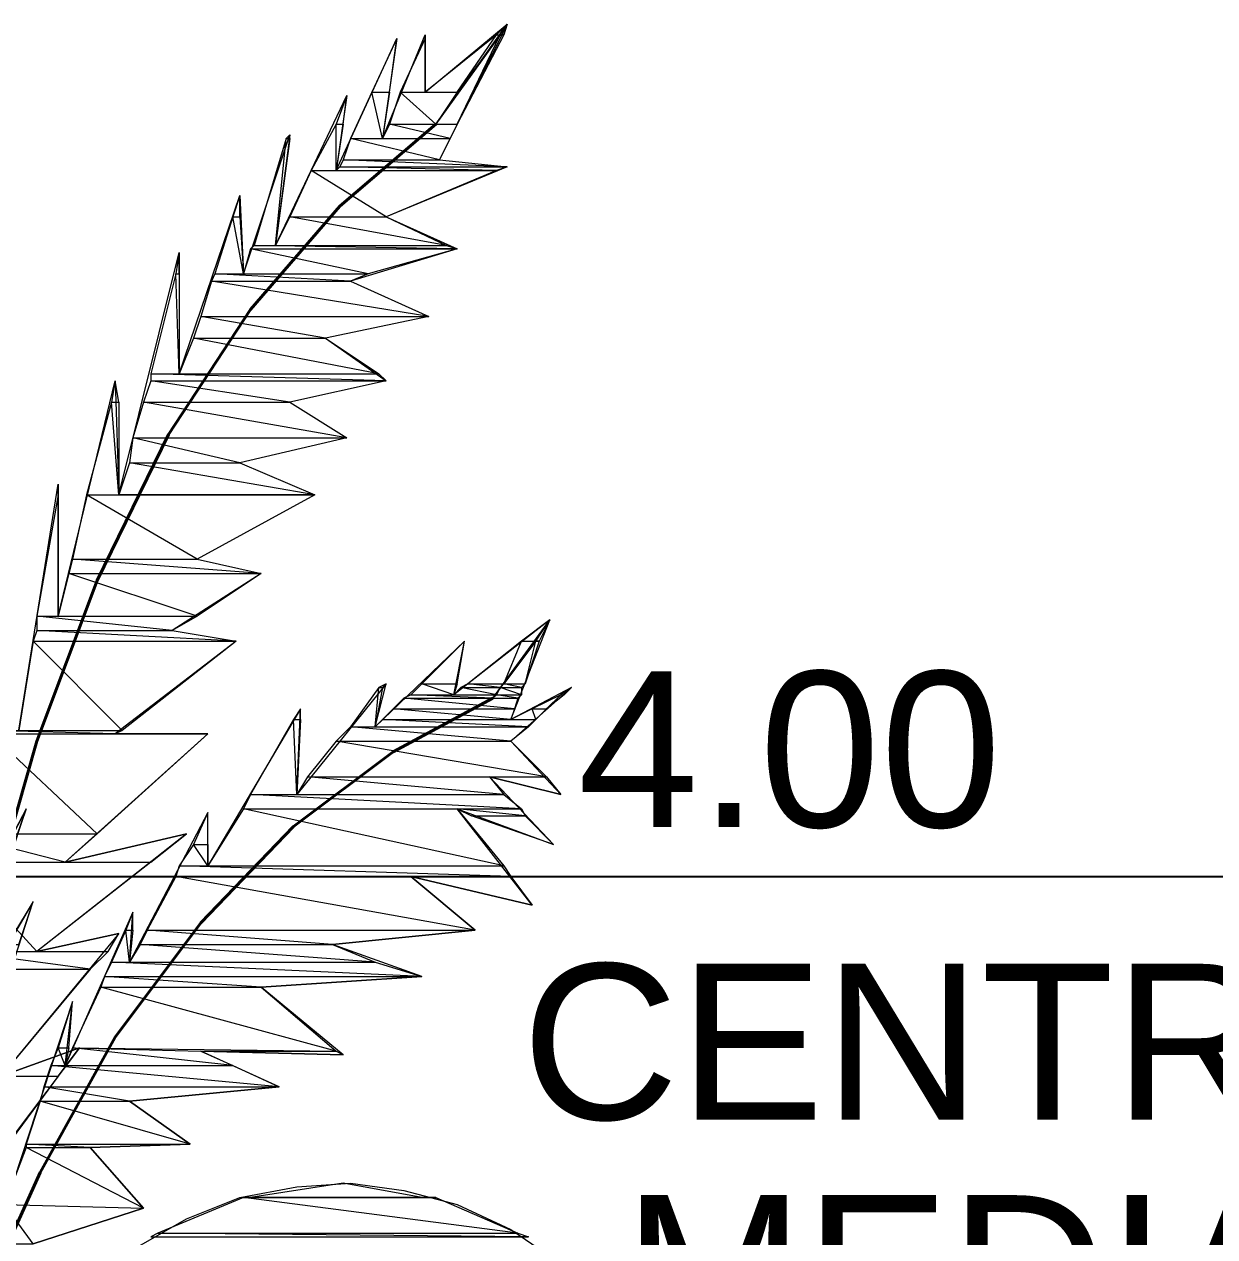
# Model space of a CAD drawing. Header units: inches. Extents: x 11 to 850, y 10 to 598.
# Drawn here: x 386.16 to 407.88, y 519.77 to 541.89 of the extents above; entities that cross this region are included whole.
import ezdxf

# ---------------------------------------------------------------- set-up
doc = ezdxf.new("R2010")
doc.units = ezdxf.units.IN
doc.header["$MEASUREMENT"] = 0
doc.layers.add('PDF_Geometry', color=7, linetype='Continuous')
doc.layers.add('PDF_Text', color=7, linetype='Continuous')
doc.styles.add('PDF Arial', font='arial.ttf')

msp = doc.modelspace()

# ---------------------------------------------------------------- linework, layer by layer
at = {"layer": 'PDF_Geometry', "color": 52, "lineweight": 20, "true_color": 0xdddd00}
for points in [[(386.06, 529.009), (386.775, 533.496), (386.775, 531.09), (387.816, 535.382), (387.881, 533.301), (388.986, 537.723), (388.986, 535.512), (390.092, 538.764), (390.157, 537.333), (391.003, 539.869), (390.742, 537.853), (392.043, 540.585), (391.848, 539.219), (392.954, 541.625), (392.693, 539.804), (393.474, 541.69), (393.474, 540.65), (394.97, 541.886), (393.669, 540.065), (394.97, 541.886), (393.734, 539.414), (394.97, 539.284), (392.758, 538.374), (394.059, 537.788), (392.108, 537.203), (393.539, 536.553), (391.653, 536.162), (392.758, 535.382), (391.003, 534.992), (392.043, 534.341), (390.092, 533.886), (391.458, 533.301), (389.312, 532.13), (390.482, 531.87), (388.856, 530.829), (390.027, 530.634), (387.816, 528.943), (389.507, 528.943), (386.905, 526.602), (389.116, 527.122), (386.385, 524.976), (387.881, 525.301), (385.735, 522.7), (387.165, 523.22), (384.759, 520.034)], [(394.71, 529.594), (395.75, 531.025), (393.994, 529.659), (394.189, 530.634), (392.563, 529.073), (392.758, 529.854), (391.133, 527.838), (391.198, 529.399), (389.507, 526.537), (389.507, 527.513), (388.076, 524.781), (388.141, 525.692), (386.905, 522.895), (387.035, 524.066), (384.109, 515.156)], [(386.32, 519.643), (388.336, 520.294), (387.361, 521.399), (389.182, 521.464), (388.076, 522.245), (390.807, 522.505), (389.377, 523.155), (391.978, 523.09), (390.482, 524.326), (393.409, 524.521), (391.783, 525.106), (394.384, 525.366), (393.214, 526.342), (395.425, 525.822), (394.059, 527.578), (395.815, 526.927), (394.645, 528.163), (395.945, 527.838), (395.035, 528.813), (396.14, 529.789), (395.035, 529.204), (395.75, 531.025), (394.71, 529.594)], [(384.629, 520.684), (386.32, 525.887), (384.824, 523.415), (386.19, 527.578), (384.824, 524.911)]]:
    msp.add_lwpolyline(points, dxfattribs=at)
at = {"layer": 'PDF_Geometry', "color": 52, "lineweight": 0, "true_color": 0xdddd00}
for points in [[(394.775, 541.69), (394.84, 541.69), (394.97, 541.886), (394.775, 541.69)], [(394.84, 541.69), (394.97, 541.886), (394.905, 541.69), (394.84, 541.69)], [(392.954, 541.625), (392.498, 540.65), (392.823, 540.65), (392.954, 541.625)], [(393.019, 540.65), (393.474, 540.65), (393.474, 541.625), (393.019, 540.65)], [(393.474, 541.69), (393.474, 541.625), (393.474, 541.625), (393.474, 541.69)], [(393.474, 540.65), (394.059, 540.65), (394.775, 541.69), (393.474, 540.65)], [(393.474, 540.65), (393.474, 541.625), (393.474, 540.65)], [(393.669, 540.065), (394.059, 540.065), (394.84, 541.69), (393.669, 540.065)], [(394.059, 540.65), (394.775, 541.69), (394.84, 541.69), (394.059, 540.65)], [(394.059, 540.065), (394.84, 541.69), (394.905, 541.69), (394.059, 540.065)], [(392.108, 539.804), (392.693, 539.804), (392.498, 540.65), (392.108, 539.804)], [(392.693, 539.804), (392.498, 540.65), (392.823, 540.65), (392.693, 539.804)], [(392.823, 540.065), (393.669, 540.065), (393.019, 540.65), (392.823, 540.065)], [(393.669, 540.065), (393.019, 540.65), (394.059, 540.65), (393.669, 540.065)], [(392.043, 540.585), (391.848, 540.065), (391.978, 540.065), (392.043, 540.585)], [(391.393, 539.219), (391.848, 539.219), (391.848, 540.065), (391.393, 539.219)], [(391.848, 539.219), (391.848, 540.065), (391.978, 540.065), (391.848, 539.219)], [(392.693, 539.804), (393.929, 539.804), (392.823, 540.065), (392.693, 539.804)], [(393.929, 539.804), (392.823, 540.065), (394.059, 540.065), (393.929, 539.804)], [(390.352, 537.853), (390.742, 537.853), (390.937, 539.804), (390.352, 537.853)], [(390.742, 537.853), (390.937, 539.804), (391.003, 539.804), (390.742, 537.853)], [(391.003, 539.869), (390.937, 539.804), (391.003, 539.804), (391.003, 539.869)], [(391.978, 539.414), (393.734, 539.414), (392.108, 539.804), (391.978, 539.414)], [(393.734, 539.414), (392.108, 539.804), (393.929, 539.804), (393.734, 539.414)], [(391.913, 539.284), (394.97, 539.284), (391.978, 539.414), (391.913, 539.284)], [(394.97, 539.284), (391.978, 539.414), (393.734, 539.414), (394.97, 539.284)], [(391.003, 538.374), (392.758, 538.374), (391.393, 539.219), (391.003, 538.374)], [(392.758, 538.374), (391.393, 539.219), (394.775, 539.219), (392.758, 538.374)], [(391.848, 539.219), (394.775, 539.219), (391.913, 539.284), (391.848, 539.219)], [(394.775, 539.219), (391.913, 539.284), (394.97, 539.284), (394.775, 539.219)], [(390.092, 538.764), (389.962, 538.374), (390.092, 538.374), (390.092, 538.764)], [(389.637, 537.333), (390.157, 537.333), (389.962, 538.374), (389.637, 537.333)], [(390.157, 537.333), (389.962, 538.374), (390.092, 538.374), (390.157, 537.333)], [(390.742, 537.853), (393.864, 537.853), (391.002, 538.374), (390.742, 537.853)], [(393.864, 537.853), (391.002, 538.374), (392.758, 538.374), (393.864, 537.853)], [(390.157, 537.333), (392.433, 537.333), (390.287, 537.788), (390.157, 537.333)], [(390.287, 537.788), (394.059, 537.788), (390.352, 537.853), (390.287, 537.788)], [(392.433, 537.333), (390.287, 537.788), (394.059, 537.788), (392.433, 537.333)], [(394.059, 537.788), (390.352, 537.853), (393.864, 537.853), (394.059, 537.788)], [(388.986, 537.723), (388.921, 537.333), (388.986, 537.333), (388.986, 537.723)], [(388.466, 535.512), (388.986, 535.512), (388.921, 537.333), (388.466, 535.512)], [(388.986, 535.512), (388.921, 537.333), (388.986, 537.333), (388.986, 535.512)], [(389.572, 537.203), (392.108, 537.203), (389.637, 537.333), (389.572, 537.203)], [(392.108, 537.203), (389.637, 537.333), (392.433, 537.333), (392.108, 537.203)], [(389.377, 536.553), (393.539, 536.553), (389.572, 537.203), (389.377, 536.553)], [(393.539, 536.553), (389.572, 537.203), (392.108, 537.203), (393.539, 536.553)], [(389.247, 536.162), (391.653, 536.162), (389.377, 536.553), (389.247, 536.162)], [(391.653, 536.162), (389.377, 536.553), (393.539, 536.553), (391.653, 536.162)], [(388.986, 535.512), (392.628, 535.512), (389.247, 536.162), (388.986, 535.512)], [(392.628, 535.512), (389.247, 536.162), (391.653, 536.162), (392.628, 535.512)], [(387.816, 535.382), (387.751, 534.992), (387.881, 534.992), (387.816, 535.382)], [(388.336, 534.992), (391.003, 534.992), (388.466, 535.382), (388.336, 534.992)], [(388.466, 535.382), (392.758, 535.382), (388.466, 535.512), (388.466, 535.382)], [(392.758, 535.382), (388.466, 535.512), (392.628, 535.512), (392.758, 535.382)], [(391.003, 534.992), (388.466, 535.382), (392.758, 535.382), (391.003, 534.992)], [(387.295, 533.301), (387.881, 533.301), (387.751, 534.992), (387.295, 533.301)], [(387.881, 533.301), (387.751, 534.992), (387.881, 534.992), (387.881, 533.301)], [(388.141, 534.341), (392.043, 534.341), (388.336, 534.992), (388.141, 534.341)], [(392.043, 534.341), (388.336, 534.992), (391.003, 534.992), (392.043, 534.341)], [(388.076, 533.886), (390.092, 533.886), (388.141, 534.341), (388.076, 533.886)], [(390.092, 533.886), (388.141, 534.341), (392.043, 534.341), (390.092, 533.886)], [(387.881, 533.301), (391.458, 533.301), (388.076, 533.886), (387.881, 533.301)], [(391.458, 533.301), (388.076, 533.886), (390.092, 533.886), (391.458, 533.301)], [(386.775, 533.496), (386.775, 533.301), (386.775, 533.301), (386.775, 533.496)], [(386.385, 531.09), (386.775, 531.09), (386.775, 533.301), (386.385, 531.09)], [(386.775, 531.09), (386.775, 533.301), (386.775, 531.09)], [(387.035, 532.13), (389.312, 532.13), (387.295, 533.301), (387.035, 532.13)], [(389.312, 532.13), (387.295, 533.301), (391.458, 533.301), (389.312, 532.13)], [(391.458, 533.301), (391.458, 533.301), (387.881, 533.301), (391.458, 533.301)], [(391.458, 533.301), (387.881, 533.301), (391.458, 533.301)], [(386.97, 531.87), (390.482, 531.87), (387.035, 532.13), (386.97, 531.87)], [(390.482, 531.87), (387.035, 532.13), (389.312, 532.13), (390.482, 531.87)], [(386.775, 531.09), (389.312, 531.09), (386.97, 531.87), (386.775, 531.09)], [(389.312, 531.09), (386.97, 531.87), (390.482, 531.87), (389.312, 531.09)], [(386.385, 530.829), (388.856, 530.829), (386.385, 531.09), (386.385, 530.829)], [(388.856, 530.829), (386.385, 531.09), (389.312, 531.09), (388.856, 530.829)], [(395.23, 530.634), (395.49, 530.634), (395.75, 531.025), (395.23, 530.634)], [(395.49, 530.634), (395.75, 531.025), (395.555, 530.634), (395.49, 530.634)], [(386.32, 530.634), (390.027, 530.634), (386.385, 530.829), (386.32, 530.634)], [(390.027, 530.634), (386.385, 530.829), (388.856, 530.829), (390.027, 530.634)], [(386.06, 529.008), (387.946, 529.008), (386.32, 530.634), (386.06, 529.008)], [(387.946, 529.008), (386.32, 530.634), (390.027, 530.634), (387.946, 529.008)], [(394.189, 530.634), (393.409, 529.854), (394.059, 529.854), (394.189, 530.634)], [(394.254, 529.854), (394.905, 529.854), (395.23, 530.634), (394.254, 529.854)], [(394.905, 529.854), (395.295, 529.854), (395.49, 530.634), (394.905, 529.854)], [(394.905, 529.854), (395.23, 530.634), (395.49, 530.634), (394.905, 529.854)], [(395.295, 529.854), (395.49, 530.634), (395.555, 530.634), (395.295, 529.854)], [(392.758, 529.854), (392.628, 529.789), (392.693, 529.789), (392.758, 529.854)], [(393.214, 529.659), (393.994, 529.659), (393.409, 529.854), (393.214, 529.659)], [(393.994, 529.659), (393.409, 529.854), (394.059, 529.854), (393.994, 529.659)], [(394.124, 529.789), (394.84, 529.789), (394.254, 529.854), (394.124, 529.789)], [(394.84, 529.789), (394.254, 529.854), (394.905, 529.854), (394.84, 529.789)], [(394.84, 529.789), (395.23, 529.789), (394.905, 529.854), (394.84, 529.789)], [(395.23, 529.789), (394.905, 529.854), (395.295, 529.854), (395.23, 529.789)], [(392.108, 529.074), (392.563, 529.074), (392.628, 529.789), (392.108, 529.074)], [(392.563, 529.074), (392.628, 529.789), (392.693, 529.789), (392.563, 529.074)], [(392.889, 529.399), (395.1, 529.399), (393.084, 529.594), (392.889, 529.399)], [(393.084, 529.594), (394.71, 529.594), (393.214, 529.659), (393.084, 529.594)], [(395.1, 529.399), (393.084, 529.594), (395.165, 529.594), (395.1, 529.399)], [(394.71, 529.594), (393.214, 529.659), (394.775, 529.659), (394.71, 529.594)], [(393.994, 529.659), (394.775, 529.659), (394.124, 529.789), (393.994, 529.659)], [(394.775, 529.659), (394.124, 529.789), (394.84, 529.789), (394.775, 529.659)], [(394.71, 529.594), (395.165, 529.594), (394.775, 529.659), (394.71, 529.594)], [(394.775, 529.659), (395.23, 529.659), (394.84, 529.789), (394.775, 529.659)], [(395.165, 529.594), (394.775, 529.659), (395.23, 529.659), (395.165, 529.594)], [(395.23, 529.659), (394.84, 529.789), (395.23, 529.789), (395.23, 529.659)], [(395.425, 529.399), (395.685, 529.399), (395.945, 529.659), (395.425, 529.399)], [(395.685, 529.399), (395.945, 529.659), (396.01, 529.659), (395.685, 529.399)], [(396.14, 529.789), (395.945, 529.659), (396.01, 529.659), (396.14, 529.789)], [(391.198, 529.399), (391.068, 529.204), (391.198, 529.204), (391.198, 529.399)], [(392.693, 529.204), (395.035, 529.204), (392.889, 529.399), (392.693, 529.204)], [(395.035, 529.204), (392.889, 529.399), (395.1, 529.399), (395.035, 529.204)], [(395.035, 529.204), (395.49, 529.204), (395.425, 529.399), (395.035, 529.204)], [(395.49, 529.204), (395.425, 529.399), (395.685, 529.399), (395.49, 529.204)], [(390.287, 527.838), (391.133, 527.838), (391.068, 529.204), (390.287, 527.838)], [(391.133, 527.838), (391.068, 529.204), (391.198, 529.204), (391.133, 527.838)], [(392.563, 529.074), (395.36, 529.074), (392.693, 529.204), (392.563, 529.074)], [(395.36, 529.074), (392.693, 529.204), (395.49, 529.204), (395.36, 529.074)], [(385.409, 527.122), (387.491, 527.122), (385.539, 528.943), (385.409, 527.122)], [(387.491, 527.122), (385.539, 528.943), (389.507, 528.943), (387.491, 527.122)], [(385.54, 528.943), (387.816, 528.943), (385.54, 529.008), (385.54, 528.943)], [(387.816, 528.943), (385.54, 529.008), (387.946, 529.008), (387.816, 528.943)], [(389.507, 528.943), (387.816, 528.943), (387.816, 528.943), (389.507, 528.943)], [(391.848, 528.813), (395.035, 528.813), (392.108, 529.074), (391.848, 528.813)], [(395.035, 528.813), (392.108, 529.074), (395.36, 529.074), (395.035, 528.813)], [(391.328, 528.163), (395.685, 528.163), (391.848, 528.813), (391.328, 528.163)], [(395.685, 528.163), (391.848, 528.813), (395.035, 528.813), (395.685, 528.163)], [(391.133, 527.838), (394.905, 527.838), (391.328, 528.163), (391.133, 527.838)], [(394.905, 527.838), (391.328, 528.163), (394.645, 528.163), (394.905, 527.838)], [(394.645, 528.163), (395.685, 528.163), (395.945, 527.838), (394.645, 528.163)], [(390.157, 527.578), (395.23, 527.578), (390.287, 527.838), (390.157, 527.578)], [(395.23, 527.578), (390.287, 527.838), (394.905, 527.838), (395.23, 527.578)], [(384.889, 525.106), (385.344, 525.106), (386.19, 527.578), (384.889, 525.106)], [(385.344, 525.106), (386.19, 527.578), (385.344, 525.106)], [(386.19, 527.578), (386.19, 527.578), (386.19, 527.578)], [(389.507, 527.513), (389.247, 526.927), (389.507, 526.927), (389.507, 527.513)], [(389.507, 526.537), (394.905, 526.537), (390.157, 527.578), (389.507, 526.537)], [(394.905, 526.537), (390.157, 527.578), (394.059, 527.578), (394.905, 526.537)], [(394.059, 527.578), (394.319, 527.448), (395.295, 527.448), (394.059, 527.578)], [(394.059, 527.578), (395.23, 527.578), (395.295, 527.448), (394.059, 527.578)], [(394.319, 527.448), (395.295, 527.448), (395.815, 526.927), (394.319, 527.448)], [(384.889, 526.602), (386.905, 526.602), (384.889, 527.122), (384.889, 526.602)], [(386.905, 526.602), (384.889, 527.122), (387.491, 527.122), (386.905, 526.602)], [(386.905, 526.602), (388.466, 526.602), (389.116, 527.122), (386.905, 526.602)], [(388.466, 526.602), (389.116, 527.122), (388.466, 526.602)], [(389.116, 527.122), (389.116, 527.122), (389.116, 527.122)], [(388.986, 526.537), (389.507, 526.537), (389.247, 526.927), (388.986, 526.537)], [(389.507, 526.537), (389.247, 526.927), (389.507, 526.927), (389.507, 526.537)], [(384.954, 524.976), (386.385, 524.976), (384.889, 526.602), (384.954, 524.976)], [(386.385, 524.976), (384.889, 526.602), (388.466, 526.602), (386.385, 524.976)], [(388.921, 526.342), (395.035, 526.342), (388.986, 526.537), (388.921, 526.342)], [(395.035, 526.342), (388.986, 526.537), (394.905, 526.537), (395.035, 526.342)], [(388.401, 525.366), (394.384, 525.366), (388.921, 526.342), (388.401, 525.366)], [(394.384, 525.366), (388.921, 526.342), (393.214, 526.342), (394.384, 525.366)], [(393.214, 526.342), (395.035, 526.342), (395.425, 525.822), (393.214, 526.342)], [(386.32, 525.887), (385.865, 525.106), (386.06, 525.106), (386.32, 525.887)], [(388.141, 525.692), (388.011, 525.366), (388.141, 525.366), (388.141, 525.692)], [(387.881, 525.301), (386.385, 524.976), (387.686, 524.976), (387.881, 525.301)], [(387.751, 524.781), (388.076, 524.781), (388.011, 525.366), (387.751, 524.781)], [(388.076, 524.781), (388.011, 525.366), (388.141, 525.366), (388.076, 524.781)], [(388.271, 525.106), (391.783, 525.106), (388.401, 525.366), (388.271, 525.106)], [(391.783, 525.106), (388.401, 525.366), (394.384, 525.366), (391.783, 525.106)], [(384.954, 524.651), (387.361, 524.651), (384.954, 524.976), (384.954, 524.651)], [(387.361, 524.651), (384.954, 524.976), (387.686, 524.976), (387.361, 524.651)], [(388.076, 524.781), (392.563, 524.781), (388.271, 525.106), (388.076, 524.781)], [(392.563, 524.781), (388.271, 525.106), (391.783, 525.106), (392.563, 524.781)], [(387.621, 524.521), (393.409, 524.521), (387.751, 524.781), (387.621, 524.521)], [(393.409, 524.521), (387.751, 524.781), (392.563, 524.781), (393.409, 524.521)], [(385.735, 522.7), (384.304, 524.651), (387.36, 524.651), (385.735, 522.7)], [(387.556, 524.326), (390.482, 524.326), (387.621, 524.521), (387.556, 524.326)], [(390.482, 524.326), (387.621, 524.521), (393.409, 524.521), (390.482, 524.326)], [(387.035, 523.22), (391.848, 523.155), (387.556, 524.326), (387.035, 523.22)], [(391.848, 523.155), (387.556, 524.326), (390.482, 524.326), (391.848, 523.155)], [(387.035, 524.066), (386.775, 523.22), (386.97, 523.22), (387.035, 524.066)], [(387.165, 523.22), (385.735, 522.7), (386.775, 522.7), (387.165, 523.22)], [(386.645, 522.895), (386.905, 522.895), (386.775, 523.22), (386.645, 522.895)], [(386.905, 522.895), (386.775, 523.22), (386.97, 523.22), (386.905, 522.895)], [(386.905, 522.895), (389.962, 522.895), (387.035, 523.22), (386.905, 522.895)], [(389.962, 522.895), (387.035, 523.22), (389.377, 523.155), (389.962, 522.895)], [(389.377, 523.155), (391.848, 523.155), (391.978, 523.09), (389.377, 523.155)], [(386.515, 522.505), (390.807, 522.505), (386.645, 522.895), (386.515, 522.505)], [(390.807, 522.505), (386.645, 522.895), (389.962, 522.895), (390.807, 522.505)], [(385.279, 520.684), (384.434, 522.7), (386.775, 522.7), (385.279, 520.684)], [(386.45, 522.245), (388.076, 522.245), (386.515, 522.505), (386.45, 522.245)], [(388.076, 522.245), (386.515, 522.505), (390.807, 522.505), (388.076, 522.245)], [(386.19, 521.464), (389.182, 521.464), (386.45, 522.245), (386.19, 521.464)], [(389.182, 521.464), (386.45, 522.245), (388.076, 522.245), (389.182, 521.464)], [(386.19, 521.399), (387.36, 521.399), (386.19, 521.464), (386.19, 521.399)], [(387.36, 521.399), (386.19, 521.464), (389.182, 521.464), (387.36, 521.399)], [(385.8, 520.359), (388.336, 520.294), (386.19, 521.399), (385.8, 520.359)], [(388.336, 520.294), (386.19, 521.399), (387.36, 521.399), (388.336, 520.294)], [(385.605, 519.643), (386.32, 519.643), (385.8, 520.359), (385.605, 519.643)], [(386.32, 519.643), (385.8, 520.359), (388.336, 520.294), (386.32, 519.643)]]:
    msp.add_lwpolyline(points, dxfattribs=at)
at = {"layer": 'PDF_Geometry', "color": 132, "lineweight": 40, "true_color": 0x00b8b8}
msp.add_lwpolyline([(393.669, 540.065), (391.913, 538.569), (390.287, 536.683), (388.791, 534.406), (387.491, 531.74), (386.385, 528.813), (385.474, 525.627), (384.759, 522.245), (384.304, 518.733), (384.109, 515.156), (385.214, 518.213), (386.45, 520.944), (387.816, 523.415), (389.377, 525.497), (391.068, 527.253), (392.889, 528.618), (394.71, 529.594)], dxfattribs=at)
at = {"layer": 'PDF_Geometry', "lineweight": 25}
msp.add_lwpolyline([(329.479, 526.342), (384.174, 526.342), (438.869, 526.342)], dxfattribs=at)
at = {"layer": 'PDF_Geometry', "color": 172, "lineweight": 20, "true_color": 0x0000b8}
msp.add_lwpolyline([(388.206, 519.578), (389.116, 520.099), (390.092, 520.489), (391.133, 520.684), (392.108, 520.749), (393.084, 520.619), (394.059, 520.359), (395.035, 519.903), (396.856, 518.668)], dxfattribs=at)
at = {"layer": 'PDF_Geometry', "color": 172, "lineweight": 0, "true_color": 0x0000b8}
for points in [[(391.978, 520.749), (390.287, 520.489), (393.409, 520.489), (391.978, 520.749)], [(388.596, 519.838), (395.165, 519.838), (390.157, 520.489), (388.596, 519.838)], [(390.157, 520.489), (393.669, 520.489), (390.287, 520.489), (390.157, 520.489)], [(395.165, 519.838), (390.157, 520.489), (393.669, 520.489), (395.165, 519.838)], [(393.669, 520.489), (390.287, 520.489), (393.409, 520.489), (393.669, 520.489)], [(388.466, 519.773), (395.36, 519.773), (388.596, 519.838), (388.466, 519.773)], [(395.36, 519.773), (388.596, 519.838), (395.165, 519.838), (395.36, 519.773)]]:
    msp.add_lwpolyline(points, dxfattribs=at)

# ---------------------------------------------------------------- texts
at = {"layer": 'PDF_Text', "char_height": 2.83979, "attachment_point": 7, "style": 'PDF Arial'}
for s, insert in [('\\W1.001212;4.00', (396.256, 527.204)), ('\\W1.000881;CENTRAL', (395.232, 521.871)), ('\\W1.000937;MEDIAN', (397.085, 517.692))]:
    msp.add_mtext(s, dxfattribs=dict(at, insert=insert))

doc.saveas('drawing.dxf')
